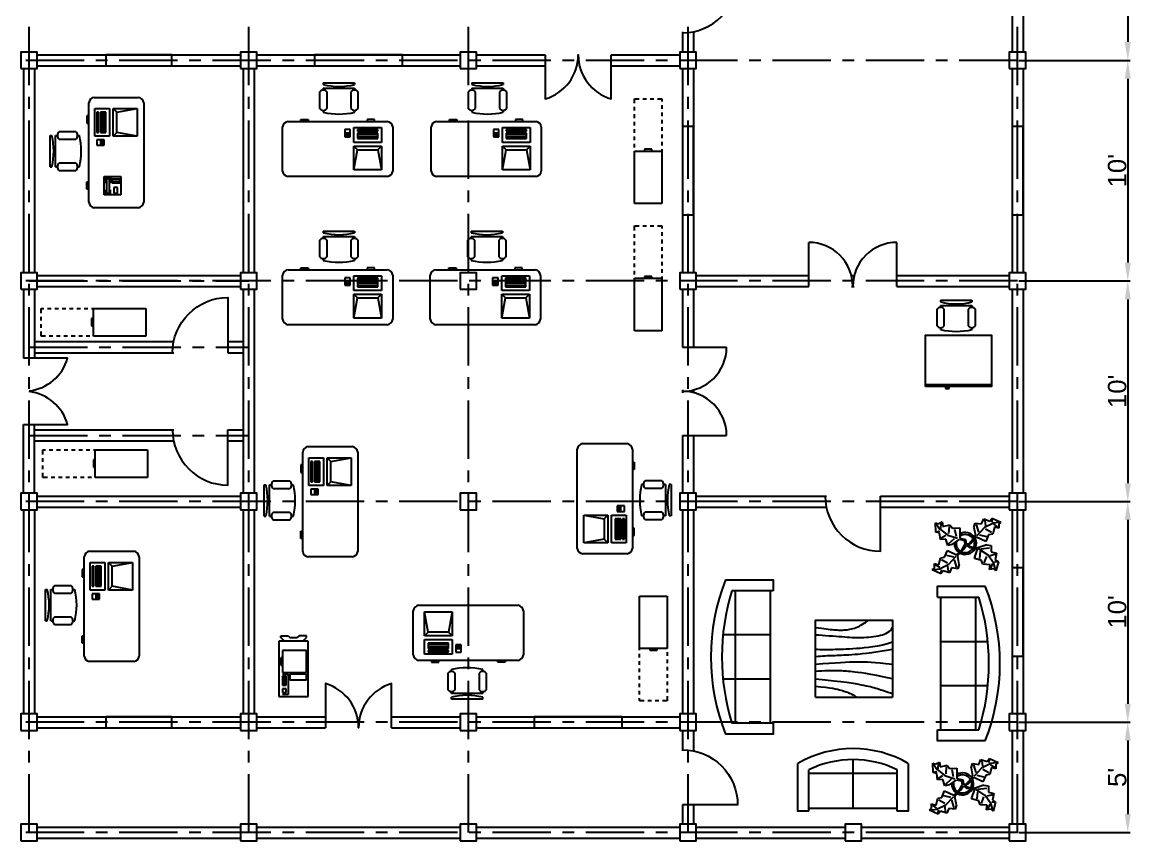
# Model space of a CAD drawing. Header units: inches. Extents: x -530 to 976, y 18 to 694.
# Drawn here: x 373 to 976, y 18 to 463 of the extents above; entities that cross this region are included whole.
import ezdxf

# ---------------------------------------------------------------- set-up
doc = ezdxf.new("R2010")
doc.units = ezdxf.units.IN
doc.linetypes.add('CENTER', pattern=[50.8, 31.75, -6.35, 6.35, -6.35])
for name, color, linetype in [('center', 7, 'CENTER'), ('column', 130, 'Continuous'), ('d1', 110, 'Continuous'), ('label', 7, 'Continuous'), ('luxury', 7, 'Continuous'), ('wall', 231, 'Continuous')]:
    doc.layers.add(name, color=color, linetype=linetype)
for name, color, linetype, plot in [('d2', 110, 'Continuous', False), ('d3', 110, 'Continuous', False), ('w1', 50, 'Continuous', False), ('w2', 50, 'Continuous', False)]:
    doc.layers.add(name, color=color, linetype=linetype, plot=plot)
doc.styles.get("Standard").update_dxf_attribs({"font": 'arial.ttf'})
doc.dimstyles.new('ISO-25', dxfattribs={"dimtxt": 10, "dimasz": 10, "dimexe": 1.25, "dimexo": 0.625, "dimtad": 1, "dimtxsty": 'Standard', "dimcen": 2.5, "dimadec": 0, "dimazin": 0, "dimtfac": 1, "dimtmove": 0, "dimatfit": 3, "dimfxl": 1, "dimarcsym": 0})

# ---------------------------------------------------------------- blocks, each defined once
blk = doc.blocks.new('Desk - 30 x 60 in.')
at = {"linetype": 'Continuous'}
for p, q in [((-26.999995, 0), (26.999995, 0)), ((-29.999995, -27), (-29.999995, -3)), ((29.999995, -3), (29.999995, -27)), ((26.999995, -30), (-26.999995, -30)), ((-20.000005, -30), (-20.000005, -31)), ((-16.000005, -31), (-16.000005, -30)), ((15.999995, -31), (15.999995, -30)), ((19.999995, -30), (19.999995, -31)), ((-20.000005, -31), (-16.000005, -31)), ((19.999995, -31), (15.999995, -31))]:
    blk.add_line(p, q, dxfattribs=at)
for centre, start, end in [((-26.499995, -3.5), 98.1301, 171.8699), ((26.499995, -3.5), 8.130102, 81.8699), ((-26.499995, -26.5), 188.1301, 261.8699), ((26.499995, -26.5), 278.1301, 351.8699)]:
    blk.add_arc(centre, 3.535534, start, end, dxfattribs=at)
blk = doc.blocks.new('Computer Terminal')
at = {"linetype": 'Continuous'}
for p, q in [((-10, 11.5), (5, 11.5)), ((-8, 0.5), (-10, 11.5)), ((-10, -1.5), (-10, 11.5)), ((5, 11.5), (3, 0.5)), ((5, 11.5), (5, -1.5)), ((-10, -1.5), (-8, 0.5)), ((3, 0.5), (-8, 0.5)), ((3, 0.5), (5, -1.5)), ((5, -1.5), (-10, -1.5)), ((-10, -11.5), (-10, -3.5)), ((-10, -3.5), (5, -3.5)), ((-8, -5.5), (-8, -8.5)), ((3, -5.5), (-8, -5.5)), ((3, -8.5), (3, -5.5)), ((5, -3.5), (5, -11.5)), ((5, -11.5), (-10, -11.5)), ((3, -6.5), (-8, -6.5)), ((-8, -7.5), (3, -7.5)), ((-8, -8.5), (3, -8.5)), ((-8, -9.5), (-8, -10.5)), ((3, -9.5), (-8, -9.5)), ((-8, -10.5), (3, -10.5)), ((3, -10.5), (3, -9.5)), ((10, -6.5), (7, -6.5)), ((7, -6.5), (7, -10.5)), ((7, -10.5), (10, -10.5)), ((9.5, -7.5), (7.5, -7.5)), ((7.5, -7.5), (7.5, -8.5)), ((7.5, -8.5), (9.5, -8.5)), ((8.5, -7.5), (8.5, -8.5)), ((9.5, -8.5), (9.5, -7.5)), ((10, -10.5), (10, -6.5))]:
    blk.add_line(p, q, dxfattribs=at)
blk = doc.blocks.new('Chair - Desk')
at = {"linetype": 'Continuous'}
for p, q in [((-8.5, 0), (-8.5, -1)), ((-8.5, 0), (8.5, 0)), ((8.5, 0), (8.5, -1)), ((-10.5, -5), (-10.5, -14)), ((-8.5, -3), (-8.5, -4)), ((-8.5, -3), (8.5, -3)), ((-6.5, -14), (-6.5, -5)), ((-2, -3), (-2, -1.9355)), ((2, -1.9576), (2, -3)), ((6.5, -5), (6.5, -14)), ((8.5, -3), (8.5, -4)), ((10.5, -14), (10.5, -5)), ((-8.5, -15), (-8.5, -16)), ((8.5, -15), (8.5, -16))]:
    blk.add_line(p, q, dxfattribs=at)
for centre, radius, start, end in [((-8.5, -6.5), 2.5, 36.8699, 143.1301), ((0, 34.625), 36.625, 256.5803, 283.4197), ((8.5, -6.5), 2.5, 36.8699, 143.1301), ((-8.5, -12.5), 2.5, 216.8699, 323.1301), ((0, 19.625), 36.625, 256.5803, 283.4197), ((8.5, -12.5), 2.5, 216.8699, 323.1301)]:
    blk.add_arc(centre, radius, start, end, dxfattribs=at)
blk = doc.blocks.new('Refrigerator-2 door - 36 in top')
for p, q in [((0, -26.999999), (36, -26.999999)), ((11, -27.999999), (11, -28.999999)), ((11, -28.999999), (13, -28.999999)), ((12, -26.999999), (12, -28.999999)), ((13, -28.999999), (13, -27.999999))]:
    blk.add_line(p, q)
blk.add_lwpolyline([(0, -27.999999), (0, 0), (36, 0), (36, -27.999999)], close=True)
blk = doc.blocks.new('Copy Machine')
at = {"linetype": 'Continuous'}
for p, q in [((0, 0), (0, -16)), ((30, 0), (0, 0)), ((30, -16), (30, 0)), ((-3, -1), (-3, -5)), ((-2, -1), (-3, -1)), ((-3, -5), (-2, -6)), ((0, -3), (-2, -1)), ((-2, -10), (-2, -6)), ((5, -1), (5, -14)), ((17, -1), (5, -1)), ((17, -14), (17, -1)), ((18, -1), (18, -10)), ((21, -1), (18, -1)), ((21, -10), (21, -1)), ((-3, -11), (-2, -10)), ((-3, -15), (-3, -11)), ((18, -10), (21, -10)), ((18, -14), (18, -11)), ((18, -11), (29, -11)), ((24, -12), (19, -12)), ((19, -12), (19, -14)), ((20, -12), (20, -14)), ((21, -14), (21, -12)), ((22, -12), (22, -14)), ((23, -14), (23, -12)), ((24, -14), (24, -12)), ((28, -12), (26, -12)), ((26, -12), (26, -14)), ((28, -14), (28, -12)), ((29, -11), (29, -14)), ((-2, -15), (-3, -15)), ((0, -13), (-2, -15)), ((0, -16), (30, -16)), ((5, -14), (17, -14)), ((9, -14), (9, -15)), ((9, -15), (13, -15)), ((13, -15), (13, -14)), ((24, -13), (19, -13)), ((19, -14), (24, -14)), ((26, -14), (28, -14))]:
    blk.add_line(p, q, dxfattribs=at)
blk = doc.blocks.new('Phone - Desk')
at = {"linetype": 'Continuous'}
for p, q in [((-4.5, -5), (-4.5, 5)), ((-4.5, 5), (4.5, 5)), ((-4, 4.5), (-4, 2)), ((-4, 2), (-3.25, 2)), ((-3.75, 4.5), (-3.75, 2.25)), ((-1.25, 4.5), (-3.75, 4.5)), ((-3.75, 2.25), (-3.25, 2.25)), ((-3.25, 4), (-3.25, -4)), ((-3.25, 4), (-1.75, 4)), ((-1.75, -4), (-1.75, 4)), ((-1.75, 2.25), (-1.25, 2.25)), ((-1.75, 2), (-1, 2)), ((-1.25, 2.25), (-1.25, 4.5)), ((-1, 2), (-1, 4.5)), ((4, 3.5), (-0.5, 3.5)), ((-0.5, 3.5), (-0.5, 1.5)), ((-0.5, 2.5), (4, 2.5)), ((-0.5, 1.5), (4, 1.5)), ((4, 1.5), (4, 3.5)), ((4.5, 5), (4.5, -5)), ((4.5, -5), (-4.5, -5)), ((-3.75, -2.25), (-3.25, -2.25)), ((-3.75, -4.5), (-3.75, -2.25)), ((-1.25, -4.5), (-3.75, -4.5)), ((-3.25, -4), (-1.75, -4)), ((-1.75, -2.25), (-1.25, -2.25)), ((-1.25, -2.25), (-1.25, -4.5)), ((2.75, -1), (0.75, -1)), ((0.75, -1), (0.75, -4)), ((0.75, -4), (2.75, -4)), ((2.75, -4), (2.75, -1))]:
    blk.add_line(p, q, dxfattribs=at)
blk = doc.blocks.new('File Cabinet - Letter')
at = {"linetype": 'Continuous'}
for p, q in [((0, 0), (15, 0)), ((0, -28.5), (0, 0)), ((15, 0), (15, -28.5)), ((15, -28.5), (0, -28.5)), ((0, -29.5), (0, -28.5)), ((5.5, -28.5), (5.5, -29.5)), ((5.5, -29.5), (9.5, -29.5)), ((9.5, -29.5), (9.5, -28.5)), ((0, -33.5), (0, -31.5)), ((0, -37.5), (0, -35.5)), ((15, -30.5), (15, -32.5)), ((15, -34.5), (15, -36.5)), ((0, -41.5), (0, -39.5)), ((15, -38.5), (15, -40.5)), ((0, -45.5), (0, -43.5)), ((0, -49.5), (0, -47.5)), ((15, -42.5), (15, -44.5)), ((15, -46.5), (15, -48.5)), ((0, -53.5), (0, -51.5)), ((15, -50.5), (15, -52.5)), ((0, -57), (0, -55.5)), ((2.5, -57), (0, -57)), ((6.5, -57), (4.5, -57)), ((10.5, -57), (8.5, -57)), ((15, -57), (12.5, -57)), ((15, -54.5), (15, -57))]:
    blk.add_line(p, q, dxfattribs=at)
blk = doc.blocks.new('Sofa - Roundback Loveseat 5 ft.')
at = {"linetype": 'Continuous'}
for p, q in [((0, -32.44198), (0, -5.99998)), ((-24, -33.99998), (-24, -11.46958)), ((24.00004, -33.99998), (24.00004, -11.46958)), ((-23.9998, -13.38178), (23.99986, -13.38178)), ((-24, -32.44198), (24.00004, -32.44198))]:
    blk.add_line(p, q, dxfattribs=at)
for points in [[(-24, -33.99998), (-30, -33.99998), (-30, -7.99998)], [(30.00004, -7.99998), (30.00004, -33.99998), (24.00004, -33.99998)]]:
    blk.add_lwpolyline(points, dxfattribs=at)
for centre, radius, start, end in [((0, -60.24998), 60.24998, 60.13715, 119.8628), ((0, -61.38438), 55.38444, 64.32083, 115.6792)]:
    blk.add_arc(centre, radius, start, end, dxfattribs=at)
blk = doc.blocks.new('Sofa - Roundback 7 ft.')
at = {"linetype": 'Continuous'}
for p, q in [((-36.000027, -34), (-36.000027, -11.4696)), ((-12.00002, -32.4421), (-12.00003, -6.5971)), ((11.99997, -32.4421), (11.99998, -6.5971)), ((35.99998, -34), (35.99998, -11.4696)), ((-35.999844, -13.3819), (35.9998, -13.3819)), ((-36.000027, -32.4421), (35.99998, -32.4421))]:
    blk.add_line(p, q, dxfattribs=at)
for points in [[(-36.000027, -34), (-42.000027, -34), (-42.000027, -8)], [(41.99998, -8), (41.99998, -34), (35.99998, -34)]]:
    blk.add_lwpolyline(points, dxfattribs=at)
for centre, radius, start, end in [((0, -114.25), 114.25, 68.43141, 111.5686), ((-0.00001, -127.1968), 121.1968, 72.72033, 107.2797)]:
    blk.add_arc(centre, radius, start, end, dxfattribs=at)
blk = doc.blocks.new('Table - Square Woodgrain 42 x 42 in.')
at = {"linetype": 'Continuous'}
blk.add_line((0, -42), (42, -42), dxfattribs=at)
for points in [[(0, -4), (1.704, -4.2172), (3.2358, -4.4188), (4.615, -4.604), (5.8615, -4.7721), (6.9951, -4.9224), (8.0357, -5.0541), (9.0031, -5.1667), (9.9171, -5.2594), (10.7951, -5.3316), (11.6445, -5.3836), (12.4702, -5.4157), (13.277, -5.4283), (14.0698, -5.4217), (14.8535, -5.3964), (15.6331, -5.3526), (16.4133, -5.2908), (17.1986, -5.2103), (17.9913, -5.1062), (18.793, -4.9727), (19.6056, -4.8038), (20.4307, -4.5937), (21.2701, -4.3365), (22.1256, -4.0262), (22.9989, -3.6571), (23.888, -3.2272), (24.7756, -2.7516), (25.6408, -2.2491), (26.4624, -1.7387), (27.2195, -1.2395), (27.891, -0.7703), (28.456, -0.3501), (28.8934, 0.002)], [(0, -42), (0, 0), (42, 0), (42, -42)], [(0, -8), (1.8203, -8.1001), (3.6741, -8.2149), (5.5411, -8.3408), (7.4011, -8.4741), (9.2339, -8.6112), (11.0193, -8.7484), (12.7371, -8.8821), (14.3671, -9.0086), (15.8954, -9.1246), (17.3337, -9.2278), (18.6997, -9.3159), (20.0116, -9.387), (21.2871, -9.4389), (22.5442, -9.4696), (23.8008, -9.477), (25.0749, -9.459), (26.3791, -9.4137), (27.7049, -9.3403), (29.0383, -9.2382), (30.3655, -9.1068), (31.6728, -8.9455), (32.9461, -8.7535), (34.1717, -8.5304), (35.3358, -8.2756), (36.4268, -7.9863), (37.443, -7.6521), (38.3849, -7.2603), (39.253, -6.7986), (40.048, -6.2542), (40.7705, -5.6147), (41.421, -4.8674), (42, -4)], [(42, -12), (39.1784, -12.8621), (36.4519, -13.5654), (33.8246, -14.1294), (31.3004, -14.5731), (28.8832, -14.9161), (26.577, -15.1775), (24.3858, -15.3768), (22.3136, -15.5332), (20.3622, -15.6632), (18.5254, -15.7718), (16.7947, -15.8612), (15.1618, -15.9338), (13.6183, -15.9916), (12.1558, -16.0369), (10.7659, -16.0718), (9.4403, -16.0987), (8.1703, -16.1191), (6.9461, -16.1325), (5.7577, -16.1377), (4.595, -16.1335), (3.4479, -16.1188), (2.3064, -16.0924), (1.1604, -16.0532), (0, -16)], [(42, -16), (37.6529, -16.7365), (33.8802, -17.329), (30.6179, -17.7961), (27.8015, -18.1561), (25.3668, -18.4275), (23.2497, -18.6288), (21.3859, -18.7785), (19.7111, -18.8949), (18.1693, -18.9939), (16.7375, -19.0795), (15.401, -19.1534), (14.1449, -19.217), (12.9544, -19.2717), (11.8148, -19.3191), (10.7113, -19.3606), (9.6291, -19.3976), (8.5534, -19.4323), (7.47, -19.4689), (6.3643, -19.5122), (5.222, -19.5672), (4.0288, -19.6386), (2.7703, -19.7313), (1.4321, -19.8501), (0, -20)], [(0, -24), (3.9243, -23.6805), (7.4766, -23.4138), (10.6891, -23.1954), (13.5943, -23.0205), (16.2247, -22.8847), (18.6125, -22.7832), (20.7903, -22.7116), (22.7903, -22.6651), (24.6563, -22.642), (26.4764, -22.6507), (28.35, -22.7024), (30.3766, -22.8084), (32.6555, -22.98), (35.2861, -23.2283), (38.3678, -23.5645), (42, -24)], [(42, -32), (37.392, -31.017), (33.4585, -30.2231), (30.1291, -29.5949), (27.3334, -29.109), (25.0009, -28.742), (23.0612, -28.4707), (21.4439, -28.2716), (20.0786, -28.1215), (18.8998, -28.0002), (17.8609, -27.9014), (16.9206, -27.8219), (16.0371, -27.7588), (15.1691, -27.709), (14.2748, -27.6693), (13.3128, -27.6368), (12.2415, -27.6083), (11.0295, -27.5824), (9.6867, -27.5643), (8.233, -27.5608), (6.6884, -27.5787), (5.0728, -27.6248), (3.4062, -27.7058), (1.7086, -27.8286), (0, -28)], [(0, -32), (5.4026, -32.5358), (9.9494, -33.019), (13.7424, -33.4553), (16.8834, -33.8505), (19.4743, -34.2106), (21.6171, -34.5413), (23.4136, -34.8486), (24.9657, -35.1382), (26.3614, -35.4156), (27.6332, -35.6841), (28.7995, -35.9467), (29.8788, -36.2064), (30.8897, -36.4661), (31.8507, -36.7288), (32.7802, -36.9973), (33.6968, -37.2747), (34.6175, -37.5635), (35.5531, -37.8651), (36.5128, -38.1805), (37.506, -38.5108), (38.5421, -38.8568), (39.6302, -39.2197), (40.7797, -39.6004), (42, -40)], [(0, -36), (3.0098, -36.2857), (5.5354, -36.5643), (7.6368, -36.8359), (9.374, -37.1009), (10.807, -37.3597), (11.9957, -37.6126), (13.0002, -37.8599), (13.8804, -38.102), (14.6874, -38.3393), (15.4365, -38.5729), (16.1338, -38.8041), (16.7858, -39.0341), (17.3987, -39.264), (17.9787, -39.4952), (18.5322, -39.7288), (19.0655, -39.9662), (19.5832, -40.2081), (20.0842, -40.4544), (20.5657, -40.7046), (21.0249, -40.9581), (21.459, -41.2144), (21.8653, -41.4731), (22.2409, -41.7335), (22.5831, -41.9951)]]:
    blk.add_lwpolyline(points, dxfattribs=at)
blk = doc.blocks.new('Plant - Rubber or Philodendron')
at = {"linetype": 'Continuous'}
for p, q in [((8.8871, 10.7908), (9.9809, 13.4933)), ((9.9809, 13.4933), (13.3837, 12.301)), ((10.5828, 12.6946), (10.8893, 9.7953)), ((13.3837, 12.301), (14.68, 13.9039)), ((14.5816, 13.2037), (14.3848, 11.8033)), ((14.68, 13.9039), (19.3848, 11.8146)), ((-16.2005, 11.4774), (-13.9899, 8.1064)), ((-16.2005, 11.4774), (-14.8639, 10.7964)), ((-16.0159, 6.3329), (-16.2005, 11.4774)), ((-14.0069, 5.8704), (-16.0159, 6.3329)), ((-15.3434, 6.5514), (-13.9984, 6.9884)), ((-14.8639, 10.7964), (-12.6195, 11.8975)), ((-13.9899, 8.1064), (-9.5434, 4.7185)), ((-13.3174, 8.325), (-13.0735, 11.0065)), ((-12.6195, 11.8975), (-12.1909, 9.4345)), ((-12.1909, 9.4345), (-8.3829, 10.3)), ((-8.8369, 9.409), (-9.0894, 5.6095)), ((-8.3829, 10.3), (-7.0549, 8.501)), ((-7.0549, 8.501), (-3.0284, 8.6941)), ((-4.8529, 4.012), (-5.7184, 7.82)), ((-3.0284, 8.6941), (-3.0709, 3.1041)), ((4.6914, 8.8812), (5.3859, 11.2828)), ((4.6914, 8.8812), (5.5014, 4.4831)), ((5.3859, 11.2828), (8.8871, 10.7908)), ((5.9878, 10.4842), (7.1971, 6.3869)), ((10.3916, 8.7942), (6.2847, 4.4028)), ((15.3859, 11.3055), (10.3916, 8.7942)), ((14.2977, 6.1031), (10.9934, 7.9956)), ((15.7909, 9.1065), (14.8995, 5.3044)), ((15.2875, 10.6053), (17.5907, 9.2105)), ((19.3848, 11.8146), (15.3859, 11.3055)), ((18.1925, 8.4119), (15.7909, 9.1065)), ((19.3848, 11.8146), (18.1868, 10.9119)), ((18.1868, 10.9119), (18.1925, 8.4119)), ((-13.5868, 2.2894), (-14.0069, 5.8704)), ((-10.6784, 2.491), (-13.5868, 2.2894)), ((-13.1329, 3.1804), (-10.6614, 4.727)), ((-9.5858, -0.8715), (-10.6784, 2.491)), ((-9.5434, 4.7185), (-4.1917, 2.9888)), ((-9.1318, 0.0195), (-5.9793, 2.9025)), ((-7.1228, -0.443), (-3.5248, 2.2131)), ((-3.5248, 2.2131), (-3.3011, 2.4355)), ((-3.3011, 2.4355), (-0.5306, 1.7947)), ((-3.0709, 3.1041), (0.0797, 2.3163)), ((-0.5306, 1.7947), (-0.2255, -0.5527)), ((-0.5306, 1.7947), (-0.5306, 1.7947)), ((0.0797, 2.3163), (0.4866, -0.031)), ((0.4866, -0.031), (2.1141, 0.2298)), ((2.1141, 0.2298), (5.4346, 3.9146)), ((6.1032, 3.6844), (2.8262, -0.031)), ((5.4346, 3.9146), (5.5014, 4.4831)), ((11.1089, 1.1958), (6.1032, 3.6844)), ((7.7005, 4.8881), (11.5025, 3.9967)), ((12.7005, 4.8994), (11.1089, 1.1958)), ((14.8995, 5.3044), (12.7005, 4.8994)), ((-11.3237, -7.2629), (-9.7321, -3.5593)), ((-9.7321, -3.5593), (-4.7264, -6.0479)), ((-7.1228, -0.443), (-9.5858, -0.8715)), ((-2.019, -3.6148), (-4.7264, -6.0479)), ((-4.0579, -6.2781), (-0.9375, -3.1608)), ((-2.019, -3.6148), (-0.2255, -0.5527)), ((-0.9375, -3.1608), (0.5883, -0.8135)), ((0.5883, -0.8135), (2.2447, -2.0916)), ((2.8262, -0.031), (1.3003, -0.5527)), ((1.3003, -0.5527), (2.4193, -1.4655)), ((2.2447, -2.0916), (6.7108, -2.6626)), ((2.4193, -1.4655), (6.895, -2.1175)), ((4.943, -7.9659), (6.7108, -2.6626)), ((11.6605, -0.5413), (6.895, -2.1175)), ((12.3677, -6.1981), (7.219, -2.6772)), ((8.125, -4.0768), (7.7715, -7.9659)), ((8.3544, -2.7453), (13.1973, -2.1704)), ((11.6605, -0.5413), (14.1354, -0.8948)), ((16.2567, -5.8446), (13.4283, -6.5517)), ((14.1354, -0.8948), (14.1354, -4.4304)), ((14.1354, -4.4304), (16.9638, -5.1375)), ((16.9638, -5.1375), (16.2567, -8.673)), ((-16.8157, -10.7754), (-14.4141, -11.4699)), ((-16.8101, -13.2754), (-16.8157, -10.7754)), ((-13.9107, -12.9688), (-16.2139, -11.574)), ((-14.4141, -11.4699), (-13.5228, -7.6679)), ((-14.0091, -13.669), (-9.0148, -11.1577)), ((-13.5228, -7.6679), (-11.3237, -7.2629)), ((-12.921, -8.4665), (-9.6166, -10.359)), ((-6.3237, -7.2516), (-10.1257, -6.3602)), ((-9.0148, -11.1577), (-4.9047, -6.8122)), ((-4.611, -12.8477), (-5.8203, -8.7504)), ((-4.1246, -6.8466), (-4.0579, -6.2781)), ((-3.3146, -11.2447), (-4.1246, -6.8466)), ((-3.3146, -11.2447), (-4.0092, -13.6463)), ((8.8321, -9.0266), (4.943, -7.9659)), ((9.5392, -11.1479), (8.8321, -9.0266)), ((13.4283, -11.5015), (9.5392, -11.1479)), ((10.2463, -10.4408), (11.6605, -6.9053)), ((15.5496, -10.7943), (12.3677, -6.1981)), ((13.0748, -13.9763), (13.4283, -11.5015)), ((14.8425, -10.7943), (13.7819, -13.2692)), ((16.6103, -14.6834), (15.5496, -10.7943)), ((17.3174, -9.7337), (15.9032, -9.7337)), ((16.2567, -8.673), (18.0245, -9.7337)), ((18.0245, -9.7337), (16.6103, -14.6834)), ((-18.008, -14.1781), (-16.8101, -13.2754)), ((-18.008, -14.1781), (-14.0091, -13.669)), ((-13.3032, -16.2674), (-18.008, -14.1781)), ((-12.0069, -14.6645), (-13.3032, -16.2674)), ((-13.2048, -15.5672), (-13.008, -14.1668)), ((-8.6042, -15.8568), (-12.0069, -14.6645)), ((-9.206, -15.0581), (-9.5126, -12.1588)), ((-7.5103, -13.1543), (-8.6042, -15.8568)), ((-4.0092, -13.6463), (-7.5103, -13.1543)), ((15.5496, -13.6228), (13.0748, -13.9763)), ((16.6103, -14.6834), (15.5496, -13.6228))]:
    blk.add_line(p, q, dxfattribs=at)
for centre, radius, start, end in [((0, 0), 6.1275, 34.37569, 120.1028), ((0.0308, 0.1664), 6, 178.6147, 235.1169), ((0.0308, 0.1664), 5, 168.1647, 238.6725), ((-0.0601, -0.2075), 5.2461, 33.82192, 124.9414), ((-0.2664, 0.1682), 5.2775, 338.4094, 20.03007), ((-0.098, 0.1364), 6.1288, 341.2017, 26.09184), ((-0.0234, 0.3825), 6.1492, 242.5812, 331.2714), ((-0.1102, 0.4886), 5.2883, 247.3711, 327.472)]:
    blk.add_arc(centre, radius, start, end, dxfattribs=at)
blk = doc.blocks.new('*D44')
at = {"layer": 'Defpoints', "color": 0, "transparency": 16777216}
for p in [(914.38, 502.57), (914.38, 442.58), (974.38, 442.58)]:
    blk.add_point(p, dxfattribs=at)
at = {"layer": 'label', "color": 0, "lineweight": -2, "transparency": 16777216}
for p, q in [((915.01, 502.57), (975.63, 502.57)), ((974.38, 492.57), (974.38, 452.58)), ((915.01, 442.58), (975.63, 442.58))]:
    blk.add_line(p, q, dxfattribs=at)
at = {"layer": 'label', "color": 0, "transparency": 16777216}
for points in [[(972.72, 492.57), (976.05, 492.57), (974.38, 502.57)], [(972.72, 452.58), (976.05, 452.58), (974.38, 442.58)]]:
    blk.add_solid(points, dxfattribs=at)
at = {"layer": 'label', "color": 0, "transparency": 16777216, "insert": (968.67, 472.58), "char_height": 10, "attachment_point": 5, "rotation": 90}
blk.add_mtext("5'", dxfattribs=at)
blk = doc.blocks.new('*D45')
at = {"layer": 'Defpoints', "color": 0, "transparency": 16777216}
for p in [(914.38, 442.58), (914.38, 322.59), (974.38, 322.59)]:
    blk.add_point(p, dxfattribs=at)
at = {"layer": 'label', "color": 0, "lineweight": -2, "transparency": 16777216}
for p, q in [((915.01, 442.58), (975.63, 442.58)), ((974.38, 432.58), (974.38, 332.59)), ((915.01, 322.59), (975.63, 322.59))]:
    blk.add_line(p, q, dxfattribs=at)
at = {"layer": 'label', "color": 0, "transparency": 16777216}
for points in [[(972.72, 432.58), (976.05, 432.58), (974.38, 442.58)], [(972.72, 332.59), (976.05, 332.59), (974.38, 322.59)]]:
    blk.add_solid(points, dxfattribs=at)
at = {"layer": 'label', "color": 0, "transparency": 16777216, "insert": (968.65, 382.59), "char_height": 10, "attachment_point": 5, "rotation": 90}
blk.add_mtext("10'", dxfattribs=at)
blk = doc.blocks.new('*D46')
at = {"layer": 'Defpoints', "color": 0, "transparency": 16777216}
for p in [(914.38, 322.59), (914.38, 202.6), (974.38, 202.6)]:
    blk.add_point(p, dxfattribs=at)
at = {"layer": 'label', "color": 0, "lineweight": -2, "transparency": 16777216}
for p, q in [((915.01, 322.59), (975.63, 322.59)), ((974.38, 312.59), (974.38, 212.6)), ((915.01, 202.6), (975.63, 202.6))]:
    blk.add_line(p, q, dxfattribs=at)
at = {"layer": 'label', "color": 0, "transparency": 16777216}
for points in [[(972.72, 312.59), (976.05, 312.59), (974.38, 322.59)], [(972.72, 212.6), (976.05, 212.6), (974.38, 202.6)]]:
    blk.add_solid(points, dxfattribs=at)
at = {"layer": 'label', "color": 0, "transparency": 16777216, "insert": (968.65, 262.6), "char_height": 10, "attachment_point": 5, "rotation": 90}
blk.add_mtext("10'", dxfattribs=at)
blk = doc.blocks.new('*D47')
at = {"layer": 'Defpoints', "color": 0, "transparency": 16777216}
for p in [(914.38, 202.6), (914.38, 82.61), (974.38, 82.61)]:
    blk.add_point(p, dxfattribs=at)
at = {"layer": 'label', "color": 0, "lineweight": -2, "transparency": 16777216}
for p, q in [((915.01, 202.6), (975.63, 202.6)), ((974.38, 192.6), (974.38, 92.61)), ((915.01, 82.61), (975.63, 82.61))]:
    blk.add_line(p, q, dxfattribs=at)
at = {"layer": 'label', "color": 0, "transparency": 16777216}
for points in [[(972.72, 192.6), (976.05, 192.6), (974.38, 202.6)], [(972.72, 92.61), (976.05, 92.61), (974.38, 82.61)]]:
    blk.add_solid(points, dxfattribs=at)
at = {"layer": 'label', "color": 0, "transparency": 16777216, "insert": (968.65, 142.61), "char_height": 10, "attachment_point": 5, "rotation": 90}
blk.add_mtext("10'", dxfattribs=at)
blk = doc.blocks.new('*D48')
at = {"layer": 'Defpoints', "color": 0, "transparency": 16777216}
for p in [(914.38, 82.61), (914.38, 22.61), (974.38, 22.61)]:
    blk.add_point(p, dxfattribs=at)
at = {"layer": 'label', "color": 0, "lineweight": -2, "transparency": 16777216}
for p, q in [((915.01, 82.61), (975.63, 82.61)), ((974.38, 72.61), (974.38, 32.61)), ((915.01, 22.61), (975.63, 22.61))]:
    blk.add_line(p, q, dxfattribs=at)
at = {"layer": 'label', "color": 0, "transparency": 16777216}
for points in [[(972.72, 72.61), (976.05, 72.61), (974.38, 82.61)], [(972.72, 32.61), (976.05, 32.61), (974.38, 22.61)]]:
    blk.add_solid(points, dxfattribs=at)
at = {"layer": 'label', "color": 0, "transparency": 16777216, "insert": (968.67, 52.61), "char_height": 10, "attachment_point": 5, "rotation": 90}
blk.add_mtext("5'", dxfattribs=at)

msp = doc.modelspace()

# ---------------------------------------------------------------- linework, layer by layer
at = {"layer": 'center'}
for p, q in [((376.322, 22.61), (376.322, 622.393)), ((495.892, 22.61), (495.892, 622.393)), ((615.461, 22.61), (615.461, 622.393)), ((735.03, 22.61), (735.03, 622.393)), ((914.384, 22.61), (914.384, 622.393)), ((914.384, 442.58), (17.615, 442.58)), ((914.384, 322.59), (17.615, 322.59)), ((376.322, 322.59), (495.892, 322.59)), ((376.322, 286.59), (495.892, 286.59)), ((376.322, 238.59), (495.892, 238.59)), ((914.384, 202.6), (17.615, 202.6)), ((914.384, 82.61), (17.615, 82.61)), ((914.384, 22.61), (17.615, 22.61))]:
    msp.add_line(p, q, dxfattribs=at)
at = {"layer": 'column'}
for points in [[(371.822, 438.08), (380.822, 438.08), (380.822, 447.08), (371.822, 447.08)], [(491.392, 438.08), (500.392, 438.08), (500.392, 447.08), (491.392, 447.08)], [(610.961, 438.08), (619.961, 438.08), (619.961, 447.08), (610.961, 447.08)], [(730.53, 438.08), (739.53, 438.08), (739.53, 447.08), (730.53, 447.08)], [(909.884, 438.08), (918.884, 438.08), (918.884, 447.08), (909.884, 447.08)], [(371.822, 318.09), (380.822, 318.09), (380.822, 327.09), (371.822, 327.09)], [(491.392, 318.09), (500.392, 318.09), (500.392, 327.09), (491.392, 327.09)], [(610.961, 318.09), (619.961, 318.09), (619.961, 327.09), (610.961, 327.09)], [(730.53, 318.09), (739.53, 318.09), (739.53, 327.09), (730.53, 327.09)], [(909.884, 318.09), (918.884, 318.09), (918.884, 327.09), (909.884, 327.09)], [(371.822, 198.1), (380.822, 198.1), (380.822, 207.1), (371.822, 207.1)], [(491.392, 198.1), (500.392, 198.1), (500.392, 207.1), (491.392, 207.1)], [(610.961, 198.1), (619.961, 198.1), (619.961, 207.1), (610.961, 207.1)], [(730.53, 198.1), (739.53, 198.1), (739.53, 207.1), (730.53, 207.1)], [(909.884, 198.1), (918.884, 198.1), (918.884, 207.1), (909.884, 207.1)], [(371.822, 78.11), (380.822, 78.11), (380.822, 87.11), (371.822, 87.11)], [(491.392, 78.11), (500.392, 78.11), (500.392, 87.11), (491.392, 87.11)], [(610.961, 78.11), (619.961, 78.11), (619.961, 87.11), (610.961, 87.11)], [(730.53, 78.11), (739.53, 78.11), (739.53, 87.11), (730.53, 87.11)], [(909.884, 78.11), (918.884, 78.11), (918.884, 87.11), (909.884, 87.11)], [(371.822, 18.11), (380.822, 18.11), (380.822, 27.11), (371.822, 27.11)], [(491.392, 18.11), (500.392, 18.11), (500.392, 27.11), (491.392, 27.11)], [(610.961, 18.11), (619.961, 18.11), (619.961, 27.11), (610.961, 27.11)], [(730.53, 18.11), (739.53, 18.11), (739.53, 27.11), (730.53, 27.11)], [(820.53, 18.11), (829.53, 18.11), (829.53, 27.11), (820.53, 27.11)], [(909.884, 18.11), (918.884, 18.11), (918.884, 27.11), (909.884, 27.11)]]:
    msp.add_lwpolyline(points, close=True, dxfattribs=at)
at = {"layer": 'd1'}
for points in [[(732.03, 457.577, 0.4142136), (762.03, 487.577), (732.03, 487.577)], [(454.443, 283.59, -0.4142136), (484.443, 313.59), (484.443, 283.59)], [(454.443, 241.6, 0.4142136), (484.443, 211.6), (484.443, 241.6)], [(809.707, 205.6, 0.4142136), (839.707, 175.6), (839.707, 205.6)], [(732.03, 67.613, -0.4142136), (762.03, 37.613), (732.03, 37.613)]]:
    msp.add_lwpolyline(points, format="xyb", dxfattribs=at)
at = {"layer": 'd2'}
for points in [[(657.245, 445.58), (657.245, 421.58, 0.3333333), (675.245, 445.58, 0.3333333), (693.245, 421.58), (693.245, 445.58)], [(376.322, 262.776, 0.3002412), (397.322, 280.595), (373.322, 280.595)], [(373.322, 244.595), (397.322, 244.595, 0.3002412), (376.322, 262.415, 0.3002412)], [(573.676, 79.61), (573.676, 103.61, 0.3333333), (555.676, 79.61, 0.3333333), (537.676, 103.61), (537.676, 79.61)]]:
    msp.add_lwpolyline(points, format="xyb", dxfattribs=at)
at = {"layer": 'd3'}
for p, q in [((800.707, 319.59), (800.707, 343.59)), ((848.707, 319.59), (848.707, 343.59)), ((732.03, 286.595), (756.03, 286.595)), ((732.03, 238.595), (756.03, 238.595))]:
    msp.add_line(p, q, dxfattribs=at)
for centre, start, end in [((800.707, 319.59), 0, 90), ((848.707, 319.59), 90, 180), ((732.03, 286.595), 270, 0), ((732.03, 238.595), 0, 90)]:
    msp.add_arc(centre, 24, start, end, dxfattribs=at)
at = {"layer": 'w1'}
for points in [[(418.107, 439.58), (454.107, 439.58), (454.107, 445.58), (418.107, 445.58)], [(418.107, 79.61), (454.107, 79.61), (454.107, 85.61), (418.107, 85.61)]]:
    msp.add_lwpolyline(points, close=True, dxfattribs=at)
at = {"layer": 'w2'}
for points in [[(531.676, 439.58), (579.676, 439.58), (579.676, 445.58), (531.676, 445.58)], [(738.03, 358.585), (738.03, 406.585), (732.03, 406.585), (732.03, 358.585)], [(917.384, 358.585), (917.384, 406.585), (911.384, 406.585), (911.384, 358.585)], [(917.384, 118.605), (917.384, 166.605), (911.384, 166.605), (911.384, 118.605)], [(651.245, 79.61), (699.245, 79.61), (699.245, 85.61), (651.245, 85.61)]]:
    msp.add_lwpolyline(points, close=True, dxfattribs=at)
at = {"layer": 'wall'}
for p, q in [((911.384, 498.075), (911.384, 447.08)), ((917.384, 498.075), (917.384, 447.08)), ((732.03, 458.184), (732.03, 447.08)), ((738.03, 458.184), (738.03, 447.08)), ((380.822, 445.58), (491.392, 445.58)), ((500.392, 445.58), (610.961, 445.58)), ((619.961, 445.58), (657.245, 445.58)), ((693.245, 445.58), (730.53, 445.58)), ((373.322, 438.08), (373.322, 327.09)), ((379.322, 438.08), (379.322, 327.09)), ((380.822, 439.58), (491.392, 439.58)), ((492.892, 438.08), (492.892, 327.09)), ((498.892, 438.08), (498.892, 327.09)), ((500.392, 439.58), (610.961, 439.58)), ((619.961, 439.58), (657.245, 439.58)), ((693.245, 439.58), (730.53, 439.58)), ((732.03, 438.08), (732.03, 327.09)), ((738.03, 438.08), (738.03, 327.09)), ((911.384, 438.08), (911.384, 327.09)), ((917.384, 438.08), (917.384, 327.09)), ((380.822, 325.59), (491.392, 325.59)), ((739.53, 325.59), (800.707, 325.59)), ((823.945, 325.59), (825.469, 325.59)), ((848.707, 325.59), (909.884, 325.59)), ((373.322, 318.09), (373.322, 280.595)), ((379.322, 318.09), (379.322, 280.595)), ((380.822, 319.59), (491.392, 319.59)), ((492.892, 318.09), (492.892, 207.1)), ((498.892, 318.09), (498.892, 207.1)), ((732.03, 318.09), (732.03, 286.595)), ((738.03, 318.09), (738.03, 286.595)), ((739.53, 319.59), (800.707, 319.59)), ((823.945, 319.59), (825.469, 319.59)), ((848.707, 319.59), (909.884, 319.59)), ((911.384, 318.09), (911.384, 207.1)), ((917.384, 318.09), (917.384, 207.1)), ((379.322, 289.59), (455.049, 289.59)), ((484.443, 289.59), (492.892, 289.59)), ((379.322, 283.59), (455.049, 283.59)), ((484.443, 283.59), (492.892, 283.59)), ((732.03, 263.357), (732.03, 261.833)), ((738.03, 263.357), (738.03, 261.833)), ((373.322, 207.1), (373.322, 244.595)), ((379.322, 207.1), (379.322, 244.595)), ((379.322, 241.59), (455.051, 241.59)), ((484.443, 241.59), (492.892, 241.59)), ((379.322, 235.59), (455.051, 235.59)), ((484.443, 235.59), (492.892, 235.59)), ((732.03, 238.595), (732.03, 207.1)), ((738.03, 238.595), (738.03, 207.1)), ((380.822, 205.6), (491.392, 205.6)), ((739.53, 205.6), (810.313, 205.6)), ((839.707, 205.6), (909.884, 205.6)), ((380.822, 199.6), (491.392, 199.6)), ((739.53, 199.6), (810.313, 199.6)), ((839.707, 199.6), (909.884, 199.6)), ((373.322, 198.1), (373.322, 198.1)), ((373.322, 198.1), (373.322, 87.11)), ((379.322, 198.1), (379.322, 198.1)), ((379.322, 198.1), (379.322, 87.11)), ((492.892, 198.1), (492.892, 198.1)), ((492.892, 198.1), (492.892, 87.11)), ((498.892, 198.1), (498.892, 198.1)), ((498.892, 198.1), (498.892, 87.11)), ((732.03, 198.1), (732.03, 198.1)), ((732.03, 198.1), (732.03, 87.11)), ((738.03, 198.1), (738.03, 198.1)), ((738.03, 198.1), (738.03, 87.11)), ((911.384, 198.1), (911.384, 198.1)), ((911.384, 198.1), (911.384, 87.11)), ((917.384, 198.1), (917.384, 198.1)), ((917.384, 198.1), (917.384, 87.11)), ((380.822, 85.61), (491.392, 85.61)), ((500.392, 85.61), (537.676, 85.61)), ((573.676, 85.61), (610.961, 85.61)), ((619.961, 85.61), (730.53, 85.61)), ((380.822, 79.61), (491.392, 79.61)), ((500.392, 79.61), (537.676, 79.61)), ((573.676, 79.61), (610.961, 79.61)), ((619.961, 79.61), (730.53, 79.61)), ((732.03, 78.11), (732.03, 67.007)), ((738.03, 78.11), (738.03, 67.007)), ((911.384, 78.11), (911.384, 27.11)), ((917.384, 78.11), (917.384, 27.11)), ((732.03, 37.613), (732.03, 27.11)), ((738.03, 37.613), (738.03, 27.11)), ((380.822, 25.61), (491.392, 25.61)), ((500.392, 25.61), (610.961, 25.61)), ((619.961, 25.61), (730.53, 25.61)), ((739.53, 25.61), (820.53, 25.61)), ((829.53, 25.61), (909.884, 25.61)), ((380.822, 19.61), (491.392, 19.61)), ((500.392, 19.61), (610.961, 19.61)), ((619.961, 19.61), (730.53, 19.61)), ((739.53, 19.61), (820.53, 19.61)), ((829.53, 19.61), (909.884, 19.61))]:
    msp.add_line(p, q, dxfattribs=at)

# ---------------------------------------------------------------- block references
at = {"layer": 'luxury'}
for name, p in [('Chair - Desk', (545.001, 430.393)), ('Chair - Desk', (625.88, 430.393)), ('Phone - Desk', (421.793, 374.402)), ('Chair - Desk', (545.001, 349.773)), ('Chair - Desk', (625.461, 349.773)), ('Chair - Desk', (881.025, 312.184)), ('Refrigerator-2 door - 36 in top', (864.196, 293.201)), ('Plant - Rubber or Philodendron', (885.966, 179.655)), ('File Cabinet - Letter', (708.666, 151.256)), ('Desk - 30 x 60 in.', (615.461, 146.265)), ('Computer Terminal', (601.555, 131.127)), ('Table - Square Woodgrain 42 x 42 in.', (804.39, 138.158)), ('Sofa - Roundback Loveseat 5 ft.', (824.848, 68.243)), ('Plant - Rubber or Philodendron', (884.438, 48.911))]:
    msp.add_blockref(name, p, dxfattribs=at)
for name, p, rotation in [('Desk - 30 x 60 in.', (438.796, 392.465), 270), ('File Cabinet - Letter', (720.833, 364.736), 180), ('Computer Terminal', (423.658, 406.371), 270), ('Desk - 30 x 60 in.', (544.279, 379.361), 180), ('Computer Terminal', (558.185, 394.499), 180), ('Desk - 30 x 60 in.', (625.159, 379.361), 180), ('Computer Terminal', (639.065, 394.499), 180), ('Chair - Desk', (387.765, 393.186), 89.99999999999999), ('File Cabinet - Letter', (720.833, 295.567), 180), ('Desk - 30 x 60 in.', (544.279, 298.741), 180), ('Desk - 30 x 60 in.', (624.74, 298.741), 180), ('Computer Terminal', (558.185, 313.879), 180), ('Computer Terminal', (638.646, 313.879), 180), ('File Cabinet - Letter', (439.828, 307.622), 270), ('File Cabinet - Letter', (440.846, 230.774), 270), ('Desk - 30 x 60 in.', (555.262, 202.519), 270), ('Desk - 30 x 60 in.', (674.733, 204.13), 89.99999999999999), ('Computer Terminal', (540.123, 216.425), 270), ('Chair - Desk', (504.23, 203.241), 90), ('Chair - Desk', (725.765, 203.409), 270), ('Computer Terminal', (689.871, 190.224), 89.99999999999999), ('Desk - 30 x 60 in.', (436.27, 145.611), 270), ('Computer Terminal', (421.132, 159.517), 270), ('Sofa - Roundback 7 ft.', (747.432, 118.098), 90), ('Chair - Desk', (385.238, 146.332), 90), ('Sofa - Roundback 7 ft.', (904.811, 114.537), 270), ('Copy Machine', (528.318, 126.683), 270), ('Chair - Desk', (614.739, 95.233), 180)]:
    msp.add_blockref(name, p, dxfattribs=dict(at, rotation=rotation))

# ---------------------------------------------------------------- dimensions: what is measured, and where the dimension line sits
at = {"layer": 'label'}
for base, p1, p2, text, picture, middle in [((974.384, 442.58), (914.384, 502.575), (914.384, 442.58), "5'", '*D44', (968.673, 472.577)), ((974.384, 322.59), (914.384, 442.58), (914.384, 322.59), "10'", '*D45', (968.653, 382.585)), ((974.384, 202.6), (914.384, 322.59), (914.384, 202.6), "10'", '*D46', (968.653, 262.595)), ((974.384, 82.61), (914.384, 202.6), (914.384, 82.61), "10'", '*D47', (968.653, 142.605)), ((974.384, 22.61), (914.384, 82.61), (914.384, 22.61), "5'", '*D48', (968.673, 52.61))]:
    dim = msp.add_linear_dim(base=base, p1=p1, p2=p2, angle=90, text=text, dimstyle='ISO-25', dxfattribs=at)
    dim.commit()
    dim.dimension.update_dxf_attribs({"geometry": picture, "text_midpoint": middle})

doc.saveas('drawing.dxf')
